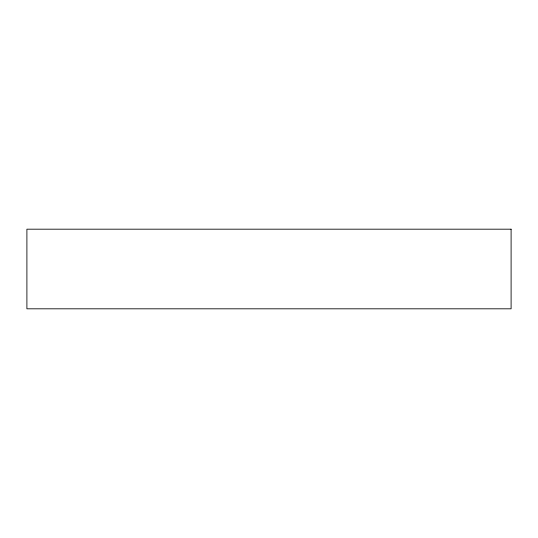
<?xml version="1.0" encoding="UTF-8"?>
<svg xmlns="http://www.w3.org/2000/svg" width="538" height="538" viewBox="0 0 538 538"><rect width="100%" height="100%" fill="white"/><g stroke="black" fill="none" stroke-linecap="round" stroke-linejoin="round"><path stroke-width="0.81" d="M511.1 229.188L26.9 229.188L26.9 308.812L511.1 308.812L511.1 229.188"/></g></svg>
